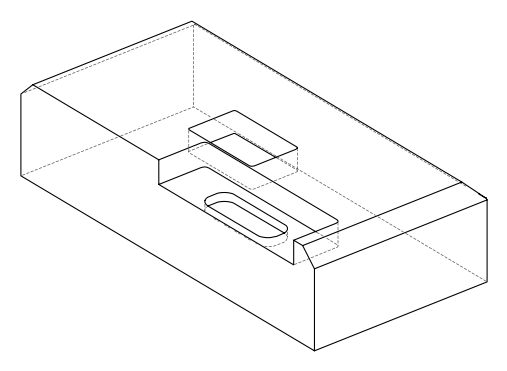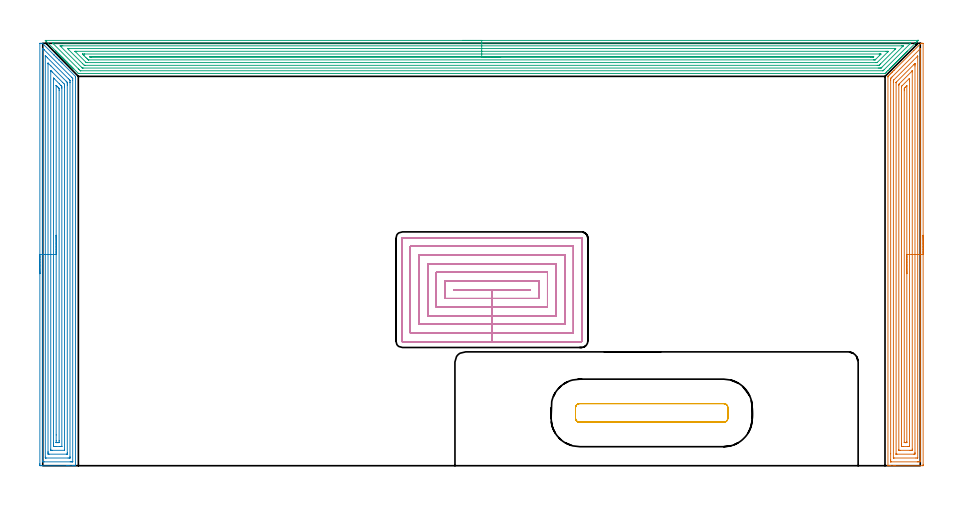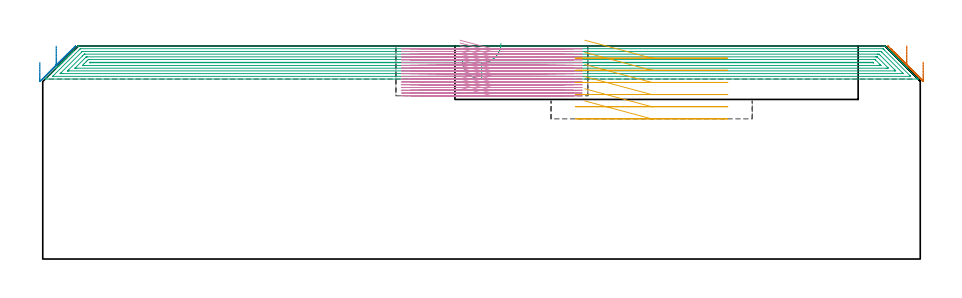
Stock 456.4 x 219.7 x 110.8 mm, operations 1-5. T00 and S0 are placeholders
(PLAN: 6 operations, 3 tool changes, 174.6 min)
(1 AREA_MILL | FG_CHAMFER_SURFACE | UGT0205_001 | 12.14 min | 36760 mm3)
(2 AREA_MILL_1 | FG_CHAMFER_SURFACE_1 | UGT0205_001 | 12.16 min | 37570 mm3)
(3 AREA_MILL_2 | FG_CHAMFER_SURFACE_2 | UGT0205_001 | 24.66 min | 63800 mm3)
(4 MILL_RECTANGULAR_POCKET | POCKET_RECTANGULAR_STRAIGHT | NXT0201_008 | Follow Part, ap 1.5, ae 75% | 49.61 min | 155187 mm3)
(5 MILL_RECTANGULAR_POCKET_1 | POCKET_RECTANGULAR_STRAIGHT_1 | UGT0201_109 | Follow Part, ap 6.35, ae 75% | 2.99 min | 132035 mm3)
(6 MILL_SLOT | SLOT_PARTIAL_RECTANGULAR | NXT0201_013 | Follow Part, ap 2.5, ae 75% | 73.09 min | 247971 mm3)
(TOOL UGT0205_001 | Chamfer Mill 20 x 3 x 45 deg. | D20 FL50 Z2)
(TOOL NXT0201_008 | ENDMILL 6mm [2P460-0600-NA 1630] | D6 FL26 Z6)
(TOOL UGT0201_109 | End Mill 25.4 mm | D25.4 FL25 Z2)
(TOOL NXT0201_013 | ENDMILL 10mm | D10 FL30 Z4)
(OP 1 AREA_MILL)
G17 G21 G94 G90
T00 M6
G54
G17 G0 G90 X457.9 Y119.851 S1061 M3
G43 Z120.8 H0
Z102.5
G94 G1 Y119.813 Z101.628 F250.
Y119.699 Z100.764
Y119.51 Z99.912
Y119.248 Z99.08
Y118.914 Z98.274
Y118.511 Z97.5
Y118.042 Z96.764
Y117.511 Z96.072
Y116.922 Z95.429
Y116.279 Z94.84
Y115.587 Z94.309
Y114.851 Z93.84
Y114.077 Z93.437
Y113.271 Z93.103
Y112.439 Z92.841
Y111.587 Z92.652
Y110.722 Z92.538
Y109.851 Z92.5
Y0.599
X457.895 Y0.092 Z92.503
X457.892 Y0.01 Z92.506
X457.804 Y0. Z92.593
X443.49 Z106.904
X442.914 Z107.484
X442.614 Z107.783
X440.86 Z109.534
X440.26 Z110.139
X439.984 Z110.415
X439.862 Z110.537
X439.73 Y0.001 Z110.662
X439.67 Y0.004 Z110.721
X439.602 Y0.01 Z110.788
X439.6 Y0.153 Z110.8
Y202.182
X439.605 Y202.502 Z110.791
X439.727 Y202.628 Z110.67
X440.283 Y203.183 Z110.117
X440.86 Y203.762 Z109.536
X441.066 Y203.966 Z109.333
X441.117 Y204.017 Z109.283
X441.737 Y204.639 Z108.659
X441.95 Y204.85 Z108.45
X442.614 Y205.515 Z107.783
X442.784 Y205.684 Z107.616
X453.107 Y216.008 Z97.292
X456.687 Y219.588 Z93.713
X456.709 Y219.611 Z93.688
X456.825 Y219.718 Z93.566
X456.93 Y219.723 Z93.462
X457.164 Y219.717 Z93.234
X457.191 Y219.716 Z93.207
X457.496 Y219.706 Z92.903
X457.898 Y219.701 Z92.5
X457.9 Y219.649
Y219.576
Y109.851
X456.486 Z93.914
X456.485 Y2.54 Z93.915
X456.484 Y2.383 Z93.916
X456.479 Y2.025 Z93.921
X456.131 Y2.008 Z94.269
X455.763 Y2.003 Z94.637
X455.262 Y2. Z95.138
X454.886 Z95.514
X441.236 Y2.001 Z109.164
X441.077 Y2.003 Z109.323
X441.051 Y2.005 Z109.349
X441.027 Y2.009 Z109.373
X441.021 Y2.041 Z109.379
X441.017 Y2.224 Z109.383
X441.015 Y2.383 Z109.385
X441.014 Y3.118 Z109.386
Y6.198
Y200.399
X441.018 Y201.131 Z109.382
X441.021 Y201.291 Z109.379
X441.029 Y201.467 Z109.371
X441.145 Y201.588 Z109.255
X441.294 Y201.741 Z109.106
X441.732 Y202.182 Z108.668
X456.003 Y216.454 Z94.397
X456.161 Y216.607 Z94.239
X456.33 Y216.769 Z94.07
X456.479 Y216.9 Z93.921
X456.484 Y216.612 Z93.916
X456.485 Y216.454 Z93.915
X456.486 Y109.851 Z93.914
X455.072 Z95.328
X455.071 Y4.167 Z95.329
X455.07 Y4.072 Z95.33
X455.067 Y4.026 Z95.333
X455.065 Y4.011 Z95.335
X455.044 Y4.006 Z95.356
X454.886 Y4.003 Z95.514
X454.173 Y4. Z96.227
X442.777 Z107.623
X442.614 Y4.003 Z107.786
X442.451 Y4.008 Z107.949
X442.435 Y4.01 Z107.965
X442.433 Y4.021 Z107.967
X442.43 Y4.054 Z107.97
X442.429 Y4.104 Z107.971
X442.428 Y4.167 Z107.972
X442.429 Y199.507 Z107.971
X442.43 Y199.694 Z107.97
X442.435 Y200.399 Z107.965
X442.447 Y200.436 Z107.953
X442.473 Y200.467 Z107.927
X442.508 Y200.506 Z107.892
X442.614 Y200.614 Z107.786
X454.885 Y212.887 Z95.515
X455.003 Y212.992 Z95.397
X455.067 Y213.038 Z95.333
X455.068 Y213.031 Z95.332
X455.07 Y212.999 Z95.33
X455.071 Y212.949 Z95.329
Y212.886
X455.072 Y109.851 Z95.328
X453.657 Z96.743
Y6.842
X453.654 Y6.312 Z96.746
X453.65 Y6.132 Z96.75
X453.644 Y6.01 Z96.756
X453.084 Y6. Z97.316
X444.318 Z106.082
X443.954 Y6.005 Z106.446
X443.864 Y6.009 Z106.536
X443.849 Y6.011 Z106.551
X443.847 Y6.024 Z106.553
X443.844 Y6.055 Z106.556
X443.843 Y6.125 Z106.557
Y199.148
X443.845 Y199.327 Z106.555
X443.847 Y199.371 Z106.553
X443.85 Y199.389 Z106.55
X443.864 Y199.407 Z106.536
X443.957 Y199.507 Z106.443
X453.133 Y208.685 Z97.267
X453.449 Y208.997 Z96.951
X453.564 Y209.109 Z96.836
X453.639 Y209.179 Z96.761
X453.65 Y209.079 Z96.75
X453.653 Y208.99 Z96.747
X453.656 Y208.786 Z96.744
X453.657 Y208.426 Z96.743
Y207.893
Y109.851
X452.243 Z98.157
Y8.64
X452.241 Y8.187 Z98.159
X452.239 Y8.078 Z98.161
X452.236 Y8.025 Z98.164
X452.232 Y8.01 Z98.168
X452.2 Y8.008 Z98.2
X451.994 Y8.002 Z98.406
X451.38 Y8. Z99.02
X451.119 Z99.281
X445.859 Z104.541
X445.39 Y8.004 Z105.01
X445.283 Y8.008 Z105.117
X445.264 Y8.01 Z105.136
X445.262 Y8.027 Z105.138
X445.259 Y8.079 Z105.141
X445.258 Y8.186 Z105.142
X445.257 Y197.723 Z105.143
X445.264 Y198.161 Z105.136
X445.276 Y198.366 Z105.124
X445.38 Y198.476 Z105.02
X445.514 Y198.615 Z104.886
X452.175 Y205.277 Z98.225
X452.203 Y205.303 Z98.197
X452.233 Y205.328 Z98.167
X452.236 Z98.164
X452.238 Y205.321 Z98.162
X452.241 Y205.272 Z98.159
X452.243 Y204.872 Z98.157
Y109.851
X450.829 Z99.571
X450.828 Y10.41 Z99.572
X450.827 Y10.081 Z99.573
X450.825 Y10.033 Z99.575
X450.822 Y10.012 Z99.578
X450.805 Y10.009 Z99.595
X450.705 Y10.004 Z99.695
X450.503 Y10.001 Z99.897
X450.03 Y10. Z100.37
X447.4 Z103.
X446.997 Y10.001 Z103.403
X446.862 Y10.002 Z103.538
X446.755 Y10.006 Z103.645
X446.689 Y10.01 Z103.711
X446.678 Y10.08 Z103.722
X446.674 Y10.41 Z103.726
X446.672 Y10.741 Z103.728
X446.671 Y11.302 Z103.729
Y11.634
Y196.831
X446.673 Y197.16 Z103.727
X446.676 Y197.272 Z103.724
X446.678 Y197.309 Z103.722
X446.69 Y197.331 Z103.71
X446.73 Y197.374 Z103.67
X446.997 Y197.649 Z103.403
X447.033 Y197.686 Z103.367
X450.638 Y201.291 Z99.762
X450.715 Y201.363 Z99.685
X450.811 Y201.452 Z99.589
X450.822 Y201.291 Z99.578
X450.826 Y201.129 Z99.574
X450.828 Y200.96 Z99.572
X450.829 Y200.399 Z99.571
Y200.067
Y109.851
X449.415 Z100.985
X449.414 Y12.41 Z100.986
X449.413 Y12.194 Z100.987
X449.41 Y12.027 Z100.99
X449.409 Y12.014 Z100.991
X449.36 Y12.009 Z101.04
X449.259 Y12.004 Z101.141
X449.132 Y12.001 Z101.268
X448.941 Y12. Z101.459
X448.75 Y12.001 Z101.65
X448.559 Y12.003 Z101.841
X448.178 Y12.01 Z102.222
X448.091 Y12.015 Z102.309
X448.09 Y12.039 Z102.31
X448.087 Y12.098 Z102.313
X448.086 Y12.194 Z102.314
X448.085 Y195.047 Z102.315
X448.086 Y195.722 Z102.314
X448.088 Y195.939 Z102.312
X448.092 Y196.272 Z102.308
X448.253 Y196.444 Z102.147
X448.628 Y196.831 Z101.772
X448.689 Y196.892 Z101.711
X449.234 Y197.437 Z101.166
X449.371 Y197.57 Z101.029
X449.4 Y197.595 Z101.
X449.407 Y197.599 Z100.993
X449.409 Y197.587 Z100.991
X449.413 Y197.499 Z100.987
X449.414 Y197.404 Z100.986
X449.415 Y109.851 Z100.985
Y108.979 Z101.023
Y108.114 Z101.137
Y107.263 Z101.326
Y106.431 Z101.588
Y105.625 Z101.922
Y104.851 Z102.325
Y104.115 Z102.794
Y103.423 Z103.325
Y102.78 Z103.914
Y102.19 Z104.557
Y101.659 Z105.25
Y101.191 Z105.985
Y100.788 Z106.759
Y100.454 Z107.565
Y100.192 Z108.397
Y100.003 Z109.249
Y99.889 Z110.114
Y99.851 Z110.985
G0 Z120.8
M5
M2
(OP 2 AREA_MILL_1)
G17 G21 G94 G90
T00 M6
G54
G17 G0 G90 X-1.5 Y99.85 S1061 M3
G43 Z120.8 H0
Z102.3
G94 G1 Y99.888 Z101.428 F250.
Y100.002 Z100.564
Y100.191 Z99.712
Y100.453 Z98.88
Y100.787 Z98.074
Y101.19 Z97.3
Y101.658 Z96.564
Y102.19 Z95.872
Y102.779 Z95.229
Y103.422 Z94.64
Y104.114 Z94.108
Y104.85 Z93.64
Y105.624 Z93.237
Y106.43 Z92.903
Y107.262 Z92.641
Y108.114 Z92.452
Y108.978 Z92.338
Y109.85 Z92.3
Y219.549
X-1.496 Y219.661 Z92.304
X-1.493 Y219.69 Z92.306
X-1.341 Y219.7 Z92.458
X-0.774 Z93.025
X-0.197 Y219.69 Z93.601
X-0.177 Y219.673 Z93.621
X-0.047 Y219.549 Z93.75
X0.117 Y219.386 Z93.911
X0.397 Y219.103 Z94.197
X0.435 Y219.066 Z94.235
X5.824 Y213.676 Z99.624
X5.988 Y213.513 Z99.785
X6.047 Y213.454 Z99.845
X6.674 Y212.826 Z100.474
X6.869 Y212.633 Z100.666
X7.523 Y211.977 Z101.323
X7.75 Y211.752 Z101.546
X8.372 Y211.128 Z102.172
X8.4 Y211.1 Z102.2
X8.631 Y210.871 Z102.427
X9.221 Y210.279 Z103.021
X9.317 Y210.184 Z103.115
X9.512 Y209.99 Z103.308
X10.07 Y209.43 Z103.87
X10.209 Y209.292 Z104.007
X10.392 Y209.11 Z104.188
X16.999 Y202.502 Z110.796
Y202.499
X17. Y202.157 Z110.8
Y0.151
X16.994 Y0.01 Z110.793
X16.7 Y0. Z110.499
X16.274 Z110.074
X15.677 Z109.472
X13.617 Z107.414
X13.035 Z106.829
X12.445 Z106.24
X-0.468 Z93.329
X-1.058 Y0.002 Z92.739
X-1.267 Y0.004 Z92.53
X-1.491 Y0.01 Z92.306
X-1.495 Y0.155 Z92.303
X-1.499 Y0.597 Z92.301
X-1.5 Y1.045 Z92.3
Y109.85
X-0.086 Z93.714
X-0.085 Y216.334 Z93.715
Y216.427
X-0.079 Y217.117 Z93.721
X0.623 Y216.427 Z94.423
X0.704 Y216.347 Z94.504
X14.992 Y202.057 Z108.792
X15.196 Y201.847 Z108.996
X15.579 Y201.453 Z109.379
X15.583 Y201.361 Z109.383
X15.584 Y201.266 Z109.384
X15.586 Y200.466 Z109.386
X15.585 Y2.181 Z109.385
X15.584 Y2.081 Z109.384
X15.581 Y2.032 Z109.381
X15.58 Y2.015 Z109.38
X15.548 Y2.01 Z109.348
X15.17 Y2.002 Z108.97
X14.796 Y2.001 Z108.596
X14.292 Y2. Z108.092
X0.704 Y2.001 Z94.504
X0.196 Y2.003 Z93.996
X0.006 Y2.01 Z93.806
X-0.079 Y2.026 Z93.721
X-0.084 Y2.287 Z93.716
X-0.085 Y2.381 Z93.715
X-0.086 Y109.85 Z93.714
X1.328 Z95.128
X1.329 Y212.86 Z95.129
X1.331 Y213.117 Z95.131
X1.334 Y213.205 Z95.134
X1.337 Y213.252 Z95.137
X1.429 Y213.165 Z95.229
X1.584 Y213.015 Z95.384
X1.741 Y212.86 Z95.541
X2.465 Y212.136 Z96.265
X13.335 Y201.266 Z107.135
X13.915 Y200.683 Z107.715
X14.068 Y200.526 Z107.868
X14.144 Y200.445 Z107.944
X14.165 Y200.407 Z107.965
X14.166 Y200.374 Z107.966
X14.17 Y200.116 Z107.97
X14.171 Y199.482 Z107.971
X14.172 Y199.223 Z107.972
X14.171 Y4.798 Z107.971
X14.169 Y4.165 Z107.969
X14.166 Y4.036 Z107.966
X14.165 Y4.012 Z107.965
X14.132 Y4.007 Z107.932
X14.076 Y4.002 Z107.876
X13.915 Y4.001 Z107.715
X13.197 Y4. Z106.997
X1.746 Y4.001 Z95.546
X1.584 Y4.004 Z95.384
X1.422 Y4.01 Z95.222
X1.335 Y4.018 Z95.135
X1.332 Y4.079 Z95.132
X1.331 Y4.165 Z95.131
X1.329 Y4.423 Z95.129
X1.328 Y109.85 Z95.128
X2.743 Z96.543
Y209.011
X2.745 Y209.292 Z96.545
X2.748 Y209.369 Z96.548
X2.749 Y209.39 Z96.549
X2.763 Y209.379 Z96.563
X2.857 Y209.292 Z96.657
X4.227 Y207.925 Z98.027
X12.154 Y199.997 Z105.954
X12.664 Y199.482 Z106.464
X12.738 Y199.401 Z106.538
X12.75 Y199.328 Z106.55
X12.753 Y199.176 Z106.553
X12.756 Y198.872 Z106.556
X12.757 Y198.59 Z106.557
Y197.979
Y6.84
X12.754 Y6.233 Z106.554
X12.75 Y6.028 Z106.55
X12.745 Y6.009 Z106.545
X12.724 Y6.006 Z106.524
X12.672 Y6.003 Z106.472
X12.569 Y6.001 Z106.369
X3.295 Y6. Z97.095
X2.923 Y6.01 Z96.723
X2.75 Y6.015 Z96.55
X2.748 Y6.115 Z96.548
X2.744 Y6.558 Z96.544
X2.743 Y6.84 Z96.543
Y7.451
Y109.85
X4.157 Z97.957
Y204.975
X4.159 Y205.117 Z97.959
X4.164 Y205.4 Z97.964
X4.168 Y205.524 Z97.968
X4.183 Y205.512 Z97.983
X4.227 Y205.471 Z98.027
X4.869 Y204.833 Z98.669
X5.108 Y204.595 Z98.908
X10.392 Y199.309 Z104.192
X11.107 Y198.59 Z104.907
X11.273 Y198.417 Z105.073
X11.336 Y197.698 Z105.136
X11.339 Y197.631 Z105.139
X11.343 Y196.806 Z105.143
Y196.735
Y8.482
X11.341 Y8.34 Z105.141
X11.336 Y8.058 Z105.136
X11.334 Y8.007 Z105.134
X11.33 Y8.006 Z105.13
X11.312 Y8.002 Z105.112
X11.273 Y8.001 Z105.073
X4.843 Y8. Z98.643
X4.227 Y8.004 Z98.027
X4.186 Y8.006 Z97.986
X4.17 Y8.009 Z97.97
X4.164 Y8.128 Z97.964
X4.159 Y8.411 Z97.959
X4.157 Y8.553 Z97.957
Y109.85
X5.571 Z99.371
Y200.796
X5.572 Y201.266 Z99.372
X5.575 Y201.542 Z99.375
X5.578 Y201.649 Z99.378
X5.987 Y201.266 Z99.787
X8.631 Y198.622 Z102.431
X9.512 Y197.74 Z103.312
X9.552 Y197.698 Z103.352
X9.922 Y197.283 Z103.722
X9.926 Y196.806 Z103.726
X9.928 Y196.384 Z103.728
Y10.091
X9.926 Y10.039 Z103.726
X9.922 Y10.018 Z103.722
X9.908 Y10.007 Z103.708
X9.512 Y10.002 Z103.312
X9.033 Y10. Z102.833
X6.869 Z100.669
X6.391 Z100.191
X5.988 Y10.004 Z99.788
X5.593 Y10.01 Z99.393
X5.578 Y10.408 Z99.378
X5.573 Y10.828 Z99.373
X5.571 Y11.299 Z99.371
Y11.722
Y109.85
X6.985 Z100.785
X6.986 Y197.58 Z100.786
X6.987 Y197.698 Z100.787
X6.99 Y197.773 Z100.79
X6.992 Y197.796 Z100.792
X7.004 Y197.789 Z100.804
X7.029 Y197.769 Z100.829
X7.104 Y197.698 Z100.904
X7.75 Y197.053 Z101.55
X7.996 Y196.806 Z101.796
X8.248 Y196.549 Z102.048
X8.418 Y196.373 Z102.218
X8.508 Y196.269 Z102.308
X8.51 Y196.225 Z102.31
X8.514 Y196.033 Z102.314
Y195.914
X8.515 Y195.14 Z102.315
X8.514 Y13.083 Z102.314
X8.511 Y12.312 Z102.311
X8.508 Y12.191 Z102.308
X8.499 Y12.01 Z102.299
X8.128 Y12.003 Z101.928
X7.938 Y12.001 Z101.738
X7.75 Y12. Z101.55
X7.058 Z100.858
X7.014 Y12.002 Z100.814
X7.003 Y12.005 Z100.803
X6.996 Y12.009 Z100.796
X6.992 Y12.023 Z100.792
X6.988 Y12.071 Z100.788
X6.986 Y12.191 Z100.786
X6.985 Y12.966 Z100.785
Y15.993
Y109.85
Y110.722 Z100.823
Y111.586 Z100.937
Y112.438 Z101.126
Y113.27 Z101.388
Y114.076 Z101.722
Y114.85 Z102.125
Y115.586 Z102.594
Y116.278 Z103.125
Y116.921 Z103.714
Y117.51 Z104.357
Y118.042 Z105.05
Y118.51 Z105.785
Y118.913 Z106.559
Y119.247 Z107.365
Y119.509 Z108.197
Y119.698 Z109.049
Y119.812 Z109.914
Y119.85 Z110.785
G0 Z120.8
M5
M2
(OP 3 AREA_MILL_2)
G17 G21 G94 G90
T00 M6
G54
G17 G0 G90 X218.3 Y221.2 S1061 M3
G43 Z120.8 H0
Z103.6
G94 G1 X218.338 Z102.728 F250.
X218.452 Z101.863
X218.641 Z101.012
X218.903 Z100.18
X219.237 Z99.374
X219.64 Z98.6
X220.108 Z97.864
X220.64 Z97.172
X221.229 Z96.529
X221.872 Z95.94
X222.564 Z95.408
X223.3 Z94.94
X224.074 Z94.537
X224.88 Z94.203
X225.712 Z93.941
X226.564 Z93.752
X227.428 Z93.638
X228.3 Z93.6
X455.076
X455.282 Y221.195 Z93.602
X455.283 Y221.193 Z93.604
X455.282 Y221.18 Z93.617
X454.81 Y220.71 Z94.09
X454.421 Y220.32 Z94.477
X449.714 Y215.613 Z99.186
X449.671 Y215.569 Z99.228
X449.626 Y215.525 Z99.274
X449.418 Y215.317 Z99.482
X449.374 Y215.272 Z99.525
X449.328 Y215.228 Z99.571
X449.121 Y215.021 Z99.778
X449.077 Y214.976 Z99.822
X449.03 Y214.93 Z99.869
X448.825 Y214.725 Z100.074
X448.78 Y214.679 Z100.119
X448.733 Y214.632 Z100.167
X448.529 Y214.429 Z100.37
X448.483 Y214.382 Z100.415
X448.435 Y214.335 Z100.464
X448.233 Y214.132 Z100.667
X448.186 Y214.085 Z100.712
X448.137 Y214.037 Z100.762
X447.937 Y213.836 Z100.963
X447.889 Y213.788 Z101.009
X447.84 Y213.739 Z101.06
X447.64 Y213.54 Z101.259
X447.592 Y213.491 Z101.306
X447.542 Y213.441 Z101.357
X447.344 Y213.244 Z101.555
X447.295 Y213.194 Z101.603
X447.244 Y213.144 Z101.655
X447.048 Y212.948 Z101.851
X446.998 Y212.897 Z101.9
X446.947 Y212.846 Z101.953
X446.752 Y212.651 Z102.148
X446.701 Y212.6 Z102.197
X446.649 Y212.548 Z102.251
X446.456 Y212.355 Z102.444
X446.405 Y212.303 Z102.494
X446.351 Y212.251 Z102.548
X446.159 Y212.059 Z102.74
X446.108 Y212.006 Z102.791
X446.054 Y211.953 Z102.846
X445.863 Y211.763 Z103.036
X445.811 Y211.709 Z103.088
X445.756 Y211.655 Z103.144
X445.567 Y211.466 Z103.332
X445.514 Y211.412 Z103.385
X445.458 Y211.358 Z103.441
X445.271 Y211.17 Z103.629
X445.217 Y211.115 Z103.681
X445.161 Y211.06 Z103.739
X444.975 Y210.874 Z103.925
X444.92 Y210.818 Z103.978
X444.863 Y210.762 Z104.037
X444.678 Y210.578 Z104.221
X444.623 Y210.521 Z104.275
X444.565 Y210.465 Z104.334
X444.382 Y210.282 Z104.517
X444.326 Y210.224 Z104.572
X444.267 Y210.167 Z104.632
X444.086 Y209.985 Z104.813
X444.029 Y209.928 Z104.869
X443.97 Y209.869 Z104.93
X443.79 Y209.689 Z105.11
X443.732 Y209.631 Z105.166
X443.672 Y209.572 Z105.227
X443.494 Y209.393 Z105.406
X443.435 Y209.334 Z105.463
X443.374 Y209.274 Z105.525
X443.197 Y209.097 Z105.702
X443.138 Y209.037 Z105.76
X443.077 Y208.976 Z105.823
X442.901 Y208.801 Z105.998
X442.841 Y208.74 Z106.057
X442.779 Y208.679 Z106.12
X442.605 Y208.504 Z106.295
X442.544 Y208.443 Z106.354
X442.481 Y208.381 Z106.418
X442.309 Y208.208 Z106.591
X442.247 Y208.146 Z106.651
X442.184 Y208.083 Z106.716
X442.013 Y207.912 Z106.887
X441.951 Y207.849 Z106.948
X441.886 Y207.786 Z107.013
X441.716 Y207.616 Z107.183
X441.654 Y207.552 Z107.244
X441.588 Y207.488 Z107.311
X441.42 Y207.32 Z107.479
X441.357 Y207.255 Z107.541
X441.291 Y207.19 Z107.609
X441.124 Y207.023 Z107.776
X441.06 Y206.958 Z107.838
X440.993 Y206.893 Z107.907
X440.828 Y206.727 Z108.072
X440.763 Y206.661 Z108.135
X440.695 Y206.595 Z108.204
X440.531 Y206.431 Z108.368
X440.466 Y206.364 Z108.432
X439.778 Y205.678 Z109.122
X439.575 Y205.473 Z109.323
X438.894 Y204.794 Z110.006
X438.684 Y204.583 Z110.214
X438.213 Y204.113 Z110.685
X438.103 Y204.005 Z110.791
X437.719 Y204. Z110.8
X18.881
X18.497 Y204.005 Z110.791
X18.387 Y204.111 Z110.686
X16.134 Y206.364 Z108.432
X16.068 Y206.431 Z108.368
X15.905 Y206.595 Z108.204
X15.837 Y206.661 Z108.135
X15.772 Y206.727 Z108.072
X15.607 Y206.892 Z107.907
X15.54 Y206.958 Z107.838
X15.476 Y207.023 Z107.776
X15.309 Y207.19 Z107.609
X15.243 Y207.255 Z107.541
X15.18 Y207.32 Z107.479
X15.012 Y207.488 Z107.311
X14.946 Y207.552 Z107.244
X14.884 Y207.616 Z107.183
X14.714 Y207.786 Z107.013
X14.649 Y207.849 Z106.948
X14.587 Y207.912 Z106.887
X14.416 Y208.083 Z106.716
X14.352 Y208.146 Z106.651
X14.291 Y208.208 Z106.591
X14.119 Y208.381 Z106.418
X14.056 Y208.443 Z106.354
X13.995 Y208.505 Z106.294
X13.821 Y208.679 Z106.12
X13.759 Y208.74 Z106.057
X13.699 Y208.801 Z105.998
X13.523 Y208.976 Z105.823
X13.462 Y209.037 Z105.76
X13.403 Y209.097 Z105.702
X13.226 Y209.274 Z105.525
X13.165 Y209.334 Z105.463
X13.106 Y209.393 Z105.406
X12.928 Y209.572 Z105.227
X12.868 Y209.631 Z105.166
X12.81 Y209.689 Z105.11
X12.63 Y209.869 Z104.93
X12.571 Y209.928 Z104.869
X12.514 Y209.986 Z104.813
X12.333 Y210.167 Z104.632
X12.274 Y210.224 Z104.572
X12.218 Y210.282 Z104.517
X12.035 Y210.465 Z104.334
X11.977 Y210.521 Z104.275
X11.922 Y210.578 Z104.221
X11.737 Y210.762 Z104.037
X11.68 Y210.818 Z103.978
X11.625 Y210.874 Z103.925
X11.439 Y211.06 Z103.739
X11.383 Y211.115 Z103.681
X11.329 Y211.17 Z103.629
X11.142 Y211.358 Z103.441
X11.086 Y211.412 Z103.385
X11.033 Y211.467 Z103.332
X10.844 Y211.655 Z103.144
X10.789 Y211.709 Z103.088
X10.737 Y211.763 Z103.036
X10.546 Y211.953 Z102.846
X10.492 Y212.006 Z102.791
X10.441 Y212.059 Z102.74
X10.249 Y212.251 Z102.548
X10.195 Y212.303 Z102.494
X10.144 Y212.355 Z102.444
X9.951 Y212.548 Z102.251
X9.9 Y212.599 Z102.198
X9.848 Y212.651 Z102.148
X9.653 Y212.846 Z101.953
X9.602 Y212.897 Z101.9
X9.552 Y212.948 Z101.851
X9.356 Y213.144 Z101.655
X9.305 Y213.194 Z101.603
X9.256 Y213.244 Z101.555
X9.058 Y213.441 Z101.358
X9.008 Y213.491 Z101.306
X8.96 Y213.54 Z101.259
X8.76 Y213.739 Z101.06
X8.711 Y213.788 Z101.009
X8.663 Y213.836 Z100.963
X8.463 Y214.037 Z100.762
X8.414 Y214.085 Z100.712
X8.367 Y214.132 Z100.667
X8.165 Y214.335 Z100.464
X8.117 Y214.382 Z100.415
X8.071 Y214.429 Z100.37
X7.867 Y214.632 Z100.167
X7.82 Y214.679 Z100.119
X7.775 Y214.725 Z100.074
X7.57 Y214.93 Z99.869
X7.523 Y214.976 Z99.822
X7.479 Y215.021 Z99.778
X7.272 Y215.228 Z99.571
X7.226 Y215.272 Z99.525
X7.182 Y215.317 Z99.482
X6.974 Y215.525 Z99.274
X6.929 Y215.569 Z99.228
X6.886 Y215.613 Z99.186
X6.677 Y215.823 Z98.976
X1.882 Y220.617 Z94.18
X1.79 Y220.71 Z94.09
X1.616 Y220.884 Z93.916
X1.436 Y221.063 Z93.735
X1.318 Y221.183 Z93.614
X1.317 Y221.194 Z93.603
X1.318 Y221.199 Z93.598
X1.524 Y221.2 Z93.6
X228.3
Y219.786 Z95.014
X451.174
X451.292 Y219.784 Z95.016
X451.371 Y219.782 Z95.018
X451.419 Y219.779 Z95.021
X451.414 Y219.772 Z95.028
X451.374 Y219.727 Z95.073
X451.245 Y219.596 Z95.204
X451.114 Y219.464 Z95.336
X437.719 Y206.068 Z108.732
X437.419 Y205.772 Z109.028
X437.115 Y205.473 Z109.327
X437.058 Y205.421 Z109.379
X436.944 Y205.417 Z109.383
X436.884 Y205.415 Z109.385
X19.775
X19.715 Y205.416 Z109.384
X19.597 Y205.421 Z109.379
X19.537 Y205.424 Z109.376
X19.518 Y205.439 Z109.361
X19.48 Y205.473 Z109.327
X18.881 Y206.068 Z108.732
X18.585 Y206.364 Z108.436
X5.486 Y219.464 Z95.336
X5.228 Y219.727 Z95.073
X5.193 Y219.767 Z95.033
X5.185 Y219.779 Z95.021
X5.249 Y219.781 Z95.019
X5.367 Y219.785 Z95.015
X5.427 Y219.786 Z95.014
X5.486
X228.3
Y218.372 Z96.428
X446.649 Y218.371 Z96.429
X447.115 Y218.37 Z96.43
X447.291 Y218.369 Z96.431
X447.542 Y218.365 Z96.435
Y218.352 Z96.448
Y218.344 Z96.456
X447.343 Y218.143 Z96.657
X447.146 Y217.945 Z96.855
X436.456 Y207.255 Z107.545
X436.193 Y206.995 Z107.805
X436.103 Y206.909 Z107.891
X436.032 Y206.843 Z107.957
X435.932 Y206.835 Z107.965
X435.465 Y206.831 Z107.969
X435.039 Y206.829 Z107.971
X434.574
X21.095
X20.668 Y206.832 Z107.968
X20.607 Y206.834 Z107.966
X20.575 Y206.837 Z107.963
X20.542 Y206.866 Z107.934
X20.408 Y206.995 Z107.805
X20.145 Y207.255 Z107.545
X9.455 Y217.945 Z96.855
X9.058 Y218.347 Z96.453
X9.047 Y218.365 Z96.435
X9.058 Y218.366 Z96.434
X9.525 Y218.37 Z96.43
X9.951 Y218.371 Z96.429
X10.416 Y218.372 Z96.428
X228.3
Y216.957 Z97.843
X443.077
X443.175 Y216.956 Z97.844
X443.673 Y216.951 Z97.849
X443.436 Y216.696 Z98.104
X443.162 Y216.413 Z98.387
X443.077 Y216.326 Z98.474
X435.788 Y209.037 Z105.763
X435.413 Y208.664 Z106.136
X435.039 Y208.295 Z106.505
X434.986 Y208.25 Z106.55
X434.937 Y208.248 Z106.552
X434.146 Y208.243 Z106.557
X434.049
X21.959
X21.76 Y208.245 Z106.555
X21.661 Y208.247 Z106.553
X21.615 Y208.25 Z106.55
X21.561 Y208.297 Z106.503
X20.812 Y209.037 Z105.763
X20.668 Y209.181 Z105.619
X13.523 Y216.326 Z98.474
X12.943 Y216.916 Z97.884
X12.914 Y216.946 Z97.854
X12.928 Y216.951 Z97.849
X13.011 Y216.953 Z97.847
X13.181 Y216.956 Z97.844
X13.523 Y216.957 Z97.843
X13.62
X228.3
Y215.543 Z99.257
X438.612
X439.234 Y215.542 Z99.258
X439.505 Y215.54 Z99.26
X439.76 Y215.536 Z99.264
X439.566 Y215.272 Z99.528
X439.538 Y215.239 Z99.561
X439.505 Y215.203 Z99.597
X434.146 Y209.845 Z104.955
X433.977 Y209.687 Z105.113
X433.947 Y209.664 Z105.136
X433.913 Y209.661 Z105.139
X433.835 Y209.659 Z105.141
X433.524 Y209.657 Z105.143
X433.253
X23.347 Y209.658 Z105.142
X22.721 Y209.661 Z105.139
X22.662 Y209.664 Z105.136
X22.545 Y209.765 Z105.035
X22.454 Y209.846 Z104.954
X17.026 Y215.272 Z99.528
X16.958 Y215.343 Z99.457
X16.826 Y215.484 Z99.316
X16.777 Y215.539 Z99.261
X16.787 Y215.54 Z99.26
X16.825 Y215.542 Z99.258
X17.095 Y215.543 Z99.257
X17.717
X228.3
Y214.129 Z100.671
X435.039
X435.294 Y214.128 Z100.672
X435.654 Y214.125 Z100.675
X435.932 Y214.122 Z100.678
X435.936 Y214.095 Z100.705
X435.932 Y214.084 Z100.716
X435.637 Y213.786 Z101.014
X435.343 Y213.491 Z101.309
X433.253 Y211.402 Z103.398
X432.956 Y211.115 Z103.685
X432.915 Y211.078 Z103.722
X432.84 Y211.076 Z103.724
X432.68 Y211.073 Z103.727
X432.36 Y211.072 Z103.728
X432.107 Y211.071 Z103.729
X23.986
X23.827 Y211.073 Z103.727
X23.747 Y211.075 Z103.725
X23.71 Y211.078 Z103.722
X23.664 Y211.096 Z103.704
X23.347 Y211.404 Z103.396
X23.039 Y211.709 Z103.091
X22.454 Y212.294 Z102.506
X21.561 Y213.187 Z101.613
X21.257 Y213.491 Z101.309
X20.668 Y214.084 Z100.716
X20.642 Y214.117 Z100.683
X20.64 Y214.122 Z100.678
X20.668 Y214.123 Z100.677
X20.923 Y214.127 Z100.673
X21.561 Y214.129 Z100.671
X21.814
X228.3
Y212.715 Z102.085
X431.812 Y212.714 Z102.086
X431.966 Y212.713 Z102.087
X432.087 Y212.709 Z102.091
X432.102 Y212.707 Z102.093
X432.103 Y212.705 Z102.095
X432.09 Y212.69 Z102.11
X431.998 Y212.6 Z102.2
X431.891 Y212.5 Z102.3
X431.697 Y212.491 Z102.309
X431.581 Y212.487 Z102.313
X431.467 Y212.486 Z102.314
X430.689 Y212.485 Z102.315
X25.133 Y212.486
X25.018 Z102.314
X24.788 Y212.49 Z102.31
X24.726 Y212.492 Z102.308
X24.704 Y212.505 Z102.295
X24.668 Y212.535 Z102.265
X24.599 Y212.6 Z102.2
X24.523 Y212.677 Z102.123
X24.503 Y212.7 Z102.1
X24.5 Y212.705 Z102.095
X24.521 Y212.708 Z102.092
X24.673 Y212.712 Z102.088
X24.903 Y212.714 Z102.086
X25.018 Y212.715 Z102.085
X228.3
X229.172 Z102.123
X230.036 Z102.237
X230.888 Z102.426
X231.72 Z102.688
X232.526 Z103.022
X233.3 Z103.425
X234.036 Z103.894
X234.728 Z104.425
X235.371 Z105.014
X235.96 Z105.657
X236.492 Z106.35
X236.96 Z107.085
X237.363 Z107.859
X237.697 Z108.665
X237.959 Z109.497
X238.148 Z110.349
X238.262 Z111.214
X238.3 Z112.085
G0 Z120.8
M5
M2
(OP 4 MILL_RECTANGULAR_POCKET)
G17 G21 G94 G90
T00 M6
G54
G17 G0 G90 X217.034 Y91.5 S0 M3
G43 Z120.8 H1
Z113.8
G94 G1 X233.6 Z109.361 F250.
X253.5 F500.
Y91.6
X213.7
Y91.5
X233.6
Y87.
X258.
Y96.1
X209.2
Y87.
X233.6
Y82.5
X262.5
Y100.6
X204.7
Y82.5
X233.6
Y78.
X267.
Y105.1
X200.2
Y78.
X233.6
Y73.5
X271.5
Y109.6
X195.7
Y73.5
X233.6
Y69.
X276.
Y114.1
X191.2
Y69.
X233.6
Y64.5
X280.2
G3 X280.5 Y64.8 R0.3
G1 Y118.3
G3 X280.2 Y118.6 R0.3
G1 X187.
G3 X186.7 Y118.3 R0.3
G1 Y64.8
G3 X187. Y64.5 R0.3
G1 X233.6
X234.6
G0 X217.034 Y91.5 Z112.361
G1 X233.6 Z107.922 F250.
X253.5 F500.
Y91.6
X213.7
Y91.5
X233.6
Y87.
X258.
Y96.1
X209.2
Y87.
X233.6
Y82.5
X262.5
Y100.6
X204.7
Y82.5
X233.6
Y78.
X267.
Y105.1
X200.2
Y78.
X233.6
Y73.5
X271.5
Y109.6
X195.7
Y73.5
X233.6
Y69.
X276.
Y114.1
X191.2
Y69.
X233.6
Y64.5
X280.2
G3 X280.5 Y64.8 R0.3
G1 Y118.3
G3 X280.2 Y118.6 R0.3
G1 X187.
G3 X186.7 Y118.3 R0.3
G1 Y64.8
G3 X187. Y64.5 R0.3
G1 X233.6
X234.6
G0 X217.034 Y91.5 Z110.922
G1 X233.6 Z106.483 F250.
X253.5 F500.
Y91.6
X213.7
Y91.5
X233.6
Y87.
X258.
Y96.1
X209.2
Y87.
X233.6
Y82.5
X262.5
Y100.6
X204.7
Y82.5
X233.6
Y78.
X267.
Y105.1
X200.2
Y78.
X233.6
Y73.5
X271.5
Y109.6
X195.7
Y73.5
X233.6
Y69.
X276.
Y114.1
X191.2
Y69.
X233.6
Y64.5
X280.2
G3 X280.5 Y64.8 R0.3
G1 Y118.3
G3 X280.2 Y118.6 R0.3
G1 X187.
G3 X186.7 Y118.3 R0.3
G1 Y64.8
G3 X187. Y64.5 R0.3
G1 X233.6
X234.6
G0 X217.034 Y91.5 Z109.483
G1 X233.6 Z105.044 F250.
X253.5 F500.
Y91.6
X213.7
Y91.5
X233.6
Y87.
X258.
Y96.1
X209.2
Y87.
X233.6
Y82.5
X262.5
Y100.6
X204.7
Y82.5
X233.6
Y78.
X267.
Y105.1
X200.2
Y78.
X233.6
Y73.5
X271.5
Y109.6
X195.7
Y73.5
X233.6
Y69.
X276.
Y114.1
X191.2
Y69.
X233.6
Y64.5
X280.2
G3 X280.5 Y64.8 R0.3
G1 Y118.3
G3 X280.2 Y118.6 R0.3
G1 X187.
G3 X186.7 Y118.3 R0.3
G1 Y64.8
G3 X187. Y64.5 R0.3
G1 X233.6
X234.6
G0 X217.034 Y91.5 Z108.044
G1 X233.6 Z103.605 F250.
X253.5 F500.
Y91.6
X213.7
Y91.5
X233.6
Y87.
X258.
Y96.1
X209.2
Y87.
X233.6
Y82.5
X262.5
Y100.6
X204.7
Y82.5
X233.6
Y78.
X267.
Y105.1
X200.2
Y78.
X233.6
Y73.5
X271.5
Y109.6
X195.7
Y73.5
X233.6
Y69.
X276.
Y114.1
X191.2
Y69.
X233.6
Y64.5
X280.2
G3 X280.5 Y64.8 R0.3
G1 Y118.3
G3 X280.2 Y118.6 R0.3
G1 X187.
G3 X186.7 Y118.3 R0.3
G1 Y64.8
G3 X187. Y64.5 R0.3
G1 X233.6
X234.6
G0 X217.034 Y91.5 Z106.605
G1 X233.6 Z102.167 F250.
X253.5 F500.
Y91.6
X213.7
Y91.5
X233.6
Y87.
X258.
Y96.1
X209.2
Y87.
X233.6
Y82.5
X262.5
Y100.6
X204.7
Y82.5
X233.6
Y78.
X267.
Y105.1
X200.2
Y78.
X233.6
Y73.5
X271.5
Y109.6
X195.7
Y73.5
X233.6
Y69.
X276.
Y114.1
X191.2
Y69.
X233.6
Y64.5
X280.2
G3 X280.5 Y64.8 R0.3
G1 Y118.3
G3 X280.2 Y118.6 R0.3
G1 X187.
G3 X186.7 Y118.3 R0.3
G1 Y64.8
G3 X187. Y64.5 R0.3
G1 X233.6
X234.6
G0 X217.034 Y91.5 Z105.167
G1 X233.6 Z100.728 F250.
X253.5 F500.
Y91.6
X213.7
Y91.5
X233.6
Y87.
X258.
Y96.1
X209.2
Y87.
X233.6
Y82.5
X262.5
Y100.6
X204.7
Y82.5
X233.6
Y78.
X267.
Y105.1
X200.2
Y78.
X233.6
Y73.5
X271.5
Y109.6
X195.7
Y73.5
X233.6
Y69.
X276.
Y114.1
X191.2
Y69.
X233.6
Y64.5
X280.2
G3 X280.5 Y64.8 R0.3
G1 Y118.3
G3 X280.2 Y118.6 R0.3
G1 X187.
G3 X186.7 Y118.3 R0.3
G1 Y64.8
G3 X187. Y64.5 R0.3
G1 X233.6
X234.6
G0 X217.034 Y91.5 Z103.728
G1 X233.6 Z99.289 F250.
X253.5 F500.
Y91.6
X213.7
Y91.5
X233.6
Y87.
X258.
Y96.1
X209.2
Y87.
X233.6
Y82.5
X262.5
Y100.6
X204.7
Y82.5
X233.6
Y78.
X267.
Y105.1
X200.2
Y78.
X233.6
Y73.5
X271.5
Y109.6
X195.7
Y73.5
X233.6
Y69.
X276.
Y114.1
X191.2
Y69.
X233.6
Y64.5
X280.2
G3 X280.5 Y64.8 R0.3
G1 Y118.3
G3 X280.2 Y118.6 R0.3
G1 X187.
G3 X186.7 Y118.3 R0.3
G1 Y64.8
G3 X187. Y64.5 R0.3
G1 X233.6
X234.6
G0 X217.034 Y91.5 Z102.289
G1 X233.6 Z97.85 F250.
X253.5 F500.
Y91.6
X213.7
Y91.5
X233.6
Y87.
X258.
Y96.1
X209.2
Y87.
X233.6
Y82.5
X262.5
Y100.6
X204.7
Y82.5
X233.6
Y78.
X267.
Y105.1
X200.2
Y78.
X233.6
Y73.5
X271.5
Y109.6
X195.7
Y73.5
X233.6
Y69.
X276.
Y114.1
X191.2
Y69.
X233.6
Y64.5
X280.2
G3 X280.5 Y64.8 R0.3
G1 Y118.3
G3 X280.2 Y118.6 R0.3
G1 X187.
G3 X186.7 Y118.3 R0.3
G1 Y64.8
G3 X187. Y64.5 R0.3
G1 X233.6
X234.6
G0 X217.034 Y91.5 Z100.85
G1 X233.6 Z96.411 F250.
X253.5 F500.
Y91.6
X213.7
Y91.5
X233.6
Y87.
X258.
Y96.1
X209.2
Y87.
X233.6
Y82.5
X262.5
Y100.6
X204.7
Y82.5
X233.6
Y78.
X267.
Y105.1
X200.2
Y78.
X233.6
Y73.5
X271.5
Y109.6
X195.7
Y73.5
X233.6
Y69.
X276.
Y114.1
X191.2
Y69.
X233.6
Y64.5
X280.2
G3 X280.5 Y64.8 R0.3
G1 Y118.3
G3 X280.2 Y118.6 R0.3
G1 X187.
G3 X186.7 Y118.3 R0.3
G1 Y64.8
G3 X187. Y64.5 R0.3
G1 X233.6
X234.6
G0 X217.034 Y91.5 Z99.411
G1 X233.6 Z94.972 F250.
X253.5 F500.
Y91.6
X213.7
Y91.5
X233.6
Y87.
X258.
Y96.1
X209.2
Y87.
X233.6
Y82.5
X262.5
Y100.6
X204.7
Y82.5
X233.6
Y78.
X267.
Y105.1
X200.2
Y78.
X233.6
Y73.5
X271.5
Y109.6
X195.7
Y73.5
X233.6
Y69.
X276.
Y114.1
X191.2
Y69.
X233.6
Y64.5
X280.2
G3 X280.5 Y64.8 R0.3
G1 Y118.3
G3 X280.2 Y118.6 R0.3
G1 X187.
G3 X186.7 Y118.3 R0.3
G1 Y64.8
G3 X187. Y64.5 R0.3
G1 X233.6
X234.6
G0 X217.034 Y91.5 Z97.972
G1 X233.6 Z93.533 F250.
X253.5 F500.
Y91.6
X213.7
Y91.5
X233.6
Y87.
X258.
Y96.1
X209.2
Y87.
X233.6
Y82.5
X262.5
Y100.6
X204.7
Y82.5
X233.6
Y78.
X267.
Y105.1
X200.2
Y78.
X233.6
Y73.5
X271.5
Y109.6
X195.7
Y73.5
X233.6
Y69.
X276.
Y114.1
X191.2
Y69.
X233.6
Y64.5
X280.2
G3 X280.5 Y64.8 R0.3
G1 Y118.3
G3 X280.2 Y118.6 R0.3
G1 X187.
G3 X186.7 Y118.3 R0.3
G1 Y64.8
G3 X187. Y64.5 R0.3
G1 X233.6
X234.6
G0 X217.034 Y91.5 Z96.533
G1 X233.6 Z92.094 F250.
X253.5 F500.
Y91.6
X213.7
Y91.5
X233.6
Y87.
X258.
Y96.1
X209.2
Y87.
X233.6
Y82.5
X262.5
Y100.6
X204.7
Y82.5
X233.6
Y78.
X267.
Y105.1
X200.2
Y78.
X233.6
Y73.5
X271.5
Y109.6
X195.7
Y73.5
X233.6
Y69.
X276.
Y114.1
X191.2
Y69.
X233.6
Y64.5
X280.2
G3 X280.5 Y64.8 R0.3
G1 Y118.3
G3 X280.2 Y118.6 R0.3
G1 X187.
G3 X186.7 Y118.3 R0.3
G1 Y64.8
G3 X187. Y64.5 R0.3
G1 X233.6
X234.6
G0 X217.034 Y91.5 Z95.094
G1 X233.6 Z90.656 F250.
X253.5 F500.
Y91.6
X213.7
Y91.5
X233.6
Y87.
X258.
Y96.1
X209.2
Y87.
X233.6
Y82.5
X262.5
Y100.6
X204.7
Y82.5
X233.6
Y78.
X267.
Y105.1
X200.2
Y78.
X233.6
Y73.5
X271.5
Y109.6
X195.7
Y73.5
X233.6
Y69.
X276.
Y114.1
X191.2
Y69.
X233.6
Y64.5
X280.2
G3 X280.5 Y64.8 R0.3
G1 Y118.3
G3 X280.2 Y118.6 R0.3
G1 X187.
G3 X186.7 Y118.3 R0.3
G1 Y64.8
G3 X187. Y64.5 R0.3
G1 X233.6
X234.6
G0 X217.034 Y91.5 Z93.656
G1 X233.6 Z89.217 F250.
X253.5 F500.
Y91.6
X213.7
Y91.5
X233.6
Y87.
X258.
Y96.1
X209.2
Y87.
X233.6
Y82.5
X262.5
Y100.6
X204.7
Y82.5
X233.6
Y78.
X267.
Y105.1
X200.2
Y78.
X233.6
Y73.5
X271.5
Y109.6
X195.7
Y73.5
X233.6
Y69.
X276.
Y114.1
X191.2
Y69.
X233.6
Y64.5
X280.2
G3 X280.5 Y64.8 R0.3
G1 Y118.3
G3 X280.2 Y118.6 R0.3
G1 X187.
G3 X186.7 Y118.3 R0.3
G1 Y64.8
G3 X187. Y64.5 R0.3
G1 X233.6
X234.6
G0 X217.034 Y91.5 Z92.217
G1 X233.6 Z87.778 F250.
X253.5 F500.
Y91.6
X213.7
Y91.5
X233.6
Y87.
X258.
Y96.1
X209.2
Y87.
X233.6
Y82.5
X262.5
Y100.6
X204.7
Y82.5
X233.6
Y78.
X267.
Y105.1
X200.2
Y78.
X233.6
Y73.5
X271.5
Y109.6
X195.7
Y73.5
X233.6
Y69.
X276.
Y114.1
X191.2
Y69.
X233.6
Y64.5
X280.2
G3 X280.5 Y64.8 R0.3
G1 Y118.3
G3 X280.2 Y118.6 R0.3
G1 X187.
G3 X186.7 Y118.3 R0.3
G1 Y64.8
G3 X187. Y64.5 R0.3
G1 X233.6
X234.6
G0 X217.034 Y91.5 Z90.778
G1 X233.6 Z86.339 F250.
X253.5 F500.
Y91.6
X213.7
Y91.5
X233.6
Y87.
X258.
Y96.1
X209.2
Y87.
X233.6
Y82.5
X262.5
Y100.6
X204.7
Y82.5
X233.6
Y78.
X267.
Y105.1
X200.2
Y78.
X233.6
Y73.5
X271.5
Y109.6
X195.7
Y73.5
X233.6
Y69.
X276.
Y114.1
X191.2
Y69.
X233.6
Y64.5
X280.2
G3 X280.5 Y64.8 R0.3
G1 Y118.3
G3 X280.2 Y118.6 R0.3
G1 X187.
G3 X186.7 Y118.3 R0.3
G1 Y64.8
G3 X187. Y64.5 R0.3
G1 X233.6
X234.6
G0 X217.034 Y91.5 Z89.339
G1 X233.6 Z84.9 F250.
X253.5 F500.
Y91.6
X213.7
Y91.5
X233.6
Y87.
X258.
Y96.1
X209.2
Y87.
X233.6
Y82.5
X262.5
Y100.6
X204.7
Y82.5
X233.6
Y78.
X267.
Y105.1
X200.2
Y78.
X233.6
Y73.5
X271.5
Y109.6
X195.7
Y73.5
X233.6
Y69.
X276.
Y114.1
X191.2
Y69.
X233.6
Y64.5
X280.2
G3 X280.5 Y64.8 R0.3
G1 Y118.3
G3 X280.2 Y118.6 R0.3
G1 X187.
G3 X186.7 Y118.3 R0.3
G1 Y64.8
G3 X187. Y64.5 R0.3
G1 X233.6
X234.6
G0 Z120.8
M5
M2
(OP 5 MILL_RECTANGULAR_POCKET_1)
G17 G21 G94 G90
T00 M6
G54
G17 G0 G90 X281.93 Y22.6 S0 M3
G43 Z120.8 H0
Z113.8
G94 G1 X316.7 Z104.483 F250.
X354.2 F500.
G3 X356.3 Y24.7 R2.1
G1 Y30.2
G3 X354.2 Y32.3 R2.1
G1 X279.2
G3 X277.1 Y30.2 R2.1
G1 Y24.7
G3 X279.2 Y22.6 R2.1
G1 X316.7
X317.7
G0 X281.93 Z107.483
G1 X316.7 Z98.167 F250.
X354.2 F500.
G3 X356.3 Y24.7 R2.1
G1 Y30.2
G3 X354.2 Y32.3 R2.1
G1 X279.2
G3 X277.1 Y30.2 R2.1
G1 Y24.7
G3 X279.2 Y22.6 R2.1
G1 X316.7
X317.7
G0 X281.93 Z101.167
G1 X316.7 Z91.85 F250.
X354.2 F500.
G3 X356.3 Y24.7 R2.1
G1 Y30.2
G3 X354.2 Y32.3 R2.1
G1 X279.2
G3 X277.1 Y30.2 R2.1
G1 Y24.7
G3 X279.2 Y22.6 R2.1
G1 X316.7
X317.7
G0 X281.93 Z94.85
G1 X316.7 Z85.533 F250.
X354.2 F500.
G3 X356.3 Y24.7 R2.1
G1 Y30.2
G3 X354.2 Y32.3 R2.1
G1 X279.2
G3 X277.1 Y30.2 R2.1
G1 Y24.7
G3 X279.2 Y22.6 R2.1
G1 X316.7
X317.7
G0 X281.93 Z88.533
G1 X316.7 Z79.217 F250.
X354.2 F500.
G3 X356.3 Y24.7 R2.1
G1 Y30.2
G3 X354.2 Y32.3 R2.1
G1 X279.2
G3 X277.1 Y30.2 R2.1
G1 Y24.7
G3 X279.2 Y22.6 R2.1
G1 X316.7
X317.7
G0 X281.93 Z82.217
G1 X316.7 Z72.9 F250.
X354.2 F500.
G3 X356.3 Y24.7 R2.1
G1 Y30.2
G3 X354.2 Y32.3 R2.1
G1 X279.2
G3 X277.1 Y30.2 R2.1
G1 Y24.7
G3 X279.2 Y22.6 R2.1
G1 X316.7
X317.7
G0 Z120.8
M5
M2
